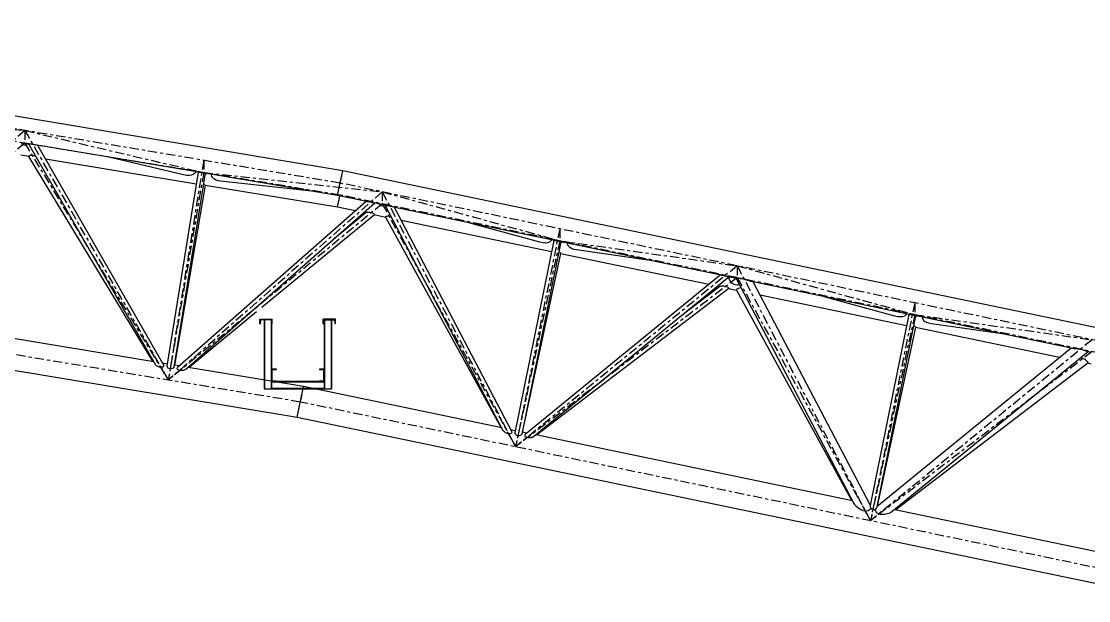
# Model space of a CAD drawing. Header units: millimetres. Extents: x 2368 to 8313, y 7493 to 11698.
# Drawn here: x 6838.8 to 7183.8, y 8944.1 to 9131.3 of the extents above; entities that cross this region are included whole.
import ezdxf

# ---------------------------------------------------------------- set-up
doc = ezdxf.new("R2010")
doc.units = ezdxf.units.MM
doc.linetypes.add('XKITLINE00', pattern=[0])
doc.linetypes.add('XKITLINE03', pattern=[6, 3, -1, 1, -1])

# ---------------------------------------------------------------- blocks, each defined once
blk = doc.blocks.new('KESIT2')
at = {"color": 7, "linetype": 'XKITLINE00'}
for p, q in [((-20.74, 20.07), (-16.72, 20.07)), ((-20.57, 18.57), (-20.46, 19.9)), ((-17, 19.9), (-20.46, 19.9)), ((-19.4, 19.9), (-19.4, -2.39)), ((-19.26, 19.9), (-19.26, -2.39)), ((-17.14, 19.9), (-17.14, -2.39)), ((-17, 19.9), (-17, 4.31)), ((-16.89, 18.57), (-17, 19.9)), ((-16.88, 18.57), (-16.89, 18.58)), ((-16.72, 18.57), (-16.72, 20.07)), ((-0.28, 18.57), (-0.28, 20.07)), ((3.74, 20.07), (-0.28, 20.07)), ((-0.12, 18.57), (-0.11, 18.58)), ((-0.11, 18.57), (0, 19.9)), ((0, 19.9), (0, -2.39)), ((0, 19.9), (3.46, 19.9)), ((0.14, 19.9), (0.14, -2.39)), ((2.26, 19.9), (2.26, -2.39)), ((2.4, 19.9), (2.4, -2.39)), ((3.57, 18.57), (3.46, 19.9)), ((-17, 4.31), (-17, 4.02)), ((-15.5, 4.02), (-17, 4.02)), ((-17, 4.02), (-17, -2.39)), ((-15.5, 3.85), (-16.83, 3.74)), ((-16.83, 3.74), (-16.83, 0.28)), ((-15.5, 3.86), (-15.51, 3.84)), ((0, 4.02), (-1.5, 4.02)), ((-1.5, 4.02), (-1.5, 3.85)), ((-0.17, 3.74), (-1.5, 3.85)), ((-0.17, 3.74), (-0.17, 0.28)), ((0, 4.13), (0, 4)), ((0, 4), (0, 3.88)), ((-15.5, 0.17), (-16.83, 0.28)), ((-0.17, 0.28), (-1.5, 0.17)), ((-1.5, 0), (-1.5, 0.17)), ((-19.4, -1.89), (-19.4, -2.06)), ((2.4, -2.39), (-19.4, -2.39)), ((0, -0.14), (-17, -0.14)), ((0, -2.25), (-17, -2.25)), ((-1.5, 0), (-15.5, 0)), ((0, 0), (-1.5, 0))]:
    blk.add_line(p, q, dxfattribs=at)
for p, q in [((-20.74, 18.57), (-20.74, 20.07)), ((-20.74, 18.57), (-20.57, 18.57)), ((-19.35, 19.9), (-19.4, 19.9)), ((-17.05, 19.9), (-17, 19.9)), ((-16.72, 18.57), (-16.88, 18.57)), ((-0.28, 18.57), (-0.12, 18.57)), ((0, 19.9), (0.05, 19.9)), ((0.05, 19.9), (0, 19.9)), ((2.4, 19.9), (2.35, 19.9)), ((2.35, 19.9), (2.4, 19.9)), ((3.74, 18.57), (3.57, 18.57)), ((3.74, 18.57), (3.74, 20.07)), ((-15.5, 4.02), (-15.5, 3.86)), ((0, 0), (0, 4.13)), ((-15.5, 0), (-15.5, 0.17)), ((-15.5, 0), (-17, 0))]:
    blk.add_line(p, q)
at = {"color": 1, "linetype": 'XKITLINE03'}
blk.add_line((0, 0), (0, 0.37), dxfattribs=at)
at = {"color": 1, "linetype": 'XKITLINE00'}
blk.add_circle((0, 0.18), 0.01, dxfattribs=at)

msp = doc.modelspace()

# ---------------------------------------------------------------- linework, layer by layer
at = {"color": 8, "linetype": 'XKITLINE00'}
for p, q in [((6942.688, 9083.0478), (6653.2346, 9131.3426)), ((6842.0001, 9091.6152), (6838.6005, 9092.1824)), ((6838.8521, 9092.1404), (6838.8629, 9092.0721)), ((6838.8629, 9092.0721), (6838.9676, 9091.8657)), ((6838.9676, 9091.8657), (6839.0248, 9091.7509)), ((6839.0248, 9091.7509), (6839.277, 9091.4934)), ((6839.5948, 9091.3285), (6839.277, 9091.4934)), ((6839.9471, 9091.2724), (6839.5948, 9091.3285)), ((6840.2994, 9091.3305), (6839.9471, 9091.2724)), ((6840.6172, 9091.4972), (6840.2994, 9091.3305)), ((6840.6989, 9091.5812), (6840.6172, 9091.4972)), ((6840.8694, 9091.7522), (6840.6989, 9091.5812)), ((6840.8936, 9091.7998), (6840.8694, 9091.7522)), ((6841.1131, 9091.7632), (6882.0517, 9020.5473)), ((6841.3256, 9091.7128), (6841.2535, 9091.7397)), ((6841.3422, 9091.7111), (6841.3256, 9091.7128)), ((6841.6362, 9091.6709), (6841.3422, 9091.7111)), ((6841.4249, 9091.6998), (6841.3703, 9091.7202)), ((6842.0237, 9091.6115), (6841.6362, 9091.6709)), ((6842.4667, 9091.5387), (6842.0237, 9091.6115)), ((6842.9219, 9091.4596), (6842.4667, 9091.5387)), ((6896.8309, 9082.4668), (6842.6734, 9091.5028)), ((6843.3447, 9091.382), (6842.9219, 9091.4596)), ((6843.5516, 9091.3414), (6843.3447, 9091.382)), ((6843.5453, 9091.3573), (6843.4463, 9091.3621)), ((6843.6768, 9091.3354), (6843.5516, 9091.3414)), ((6844.0155, 9091.2789), (6884.9012, 9020.155)), ((6841.2348, 9087.6361), (6838.6625, 9088.0588)), ((6841.2052, 9087.7372), (6841.1902, 9087.7098)), ((6841.1902, 9087.7098), (6881.3801, 9021.3592)), ((6841.327, 9087.8803), (6841.1989, 9087.7906)), ((6841.1989, 9087.7906), (6841.2052, 9087.7372)), ((6841.5092, 9087.9175), (6841.327, 9087.8803)), ((6841.5744, 9087.9497), (6841.5092, 9087.9175)), ((6841.9107, 9088.002), (6841.5744, 9087.9497)), ((6842.3277, 9087.9914), (6841.9107, 9088.002)), ((6842.7845, 9087.9191), (6842.3277, 9087.9914)), ((6843.2365, 9087.792), (6842.7845, 9087.9191)), ((6843.4467, 9087.7035), (6843.2365, 9087.792)), ((6895.3737, 9078.7394), (6846.6181, 9086.7514)), ((6891.2883, 9081.7364), (6867.1604, 9087.4172)), ((6895.9962, 9082.606), (6885.9047, 9019.9276)), ((6895.1171, 9082.5379), (6894.7968, 9082.1414)), ((6895.1409, 9082.6347), (6895.1171, 9082.5379)), ((6895.2007, 9082.7387), (6895.1409, 9082.6347)), ((6896.234, 9082.5519), (6896.1793, 9082.5755)), ((6896.4935, 9082.5173), (6896.234, 9082.5519)), ((6896.2971, 9082.5482), (6896.2681, 9082.5607)), ((6896.3248, 9082.5398), (6896.2971, 9082.5482)), ((6896.8138, 9082.4695), (6896.4935, 9082.5173)), ((6941.0307, 9075.0921), (6942.688, 9083.0478)), ((7229.484, 9023.3017), (6942.6873, 9083.0446)), ((6898.2435, 9082.2311), (6888.159, 9019.596)), ((6892.2341, 9081.5597), (6891.2883, 9081.7364)), ((6893.0602, 9081.5216), (6892.2341, 9081.5597)), ((6893.2458, 9081.5502), (6893.0602, 9081.5216)), ((6893.7776, 9081.6117), (6893.2458, 9081.5502)), ((6894.3563, 9081.8242), (6893.7776, 9081.6117)), ((6894.5817, 9082.0139), (6894.3563, 9081.8242)), ((6894.7968, 9082.1414), (6894.5817, 9082.0139)), ((6897.1634, 9082.4128), (6896.8138, 9082.4695)), ((6897.508, 9082.3526), (6897.1634, 9082.4128)), ((6941.0307, 9075.0921), (6897.3596, 9082.3785)), ((6897.8141, 9082.2949), (6897.508, 9082.3526)), ((6897.983, 9082.2596), (6897.8141, 9082.2949)), ((6897.9764, 9082.2756), (6897.9002, 9082.2769)), ((6898.0537, 9082.2584), (6897.983, 9082.2596)), ((6898.0684, 9082.2603), (6898.0537, 9082.2584)), ((6898.4353, 9081.9799), (6898.1816, 9081.8469)), ((6898.517, 9082.0636), (6898.4353, 9081.9799)), ((6898.6211, 9082.1681), (6898.517, 9082.0636)), ((6900.1776, 9081.9084), (6900.1861, 9081.7638)), ((6900.1861, 9081.7638), (6900.2139, 9081.7053)), ((6900.2139, 9081.7053), (6900.3068, 9081.2812)), ((6900.3068, 9081.2812), (6900.5401, 9080.9417)), ((6900.5401, 9080.9417), (6900.5894, 9080.8266)), ((6900.9971, 9080.4251), (6900.5894, 9080.8266)), ((6901.6037, 9080.0868), (6900.9971, 9080.4251)), ((6902.326, 9079.8342), (6901.6037, 9080.0868)), ((6903.2196, 9079.6702), (6902.326, 9079.8342)), ((6932.5855, 9076.5012), (6903.2196, 9079.6702)), ((6941.4451, 9077.081), (6942.0031, 9079.7602)), ((6942.1426, 9080.4294), (6942.0033, 9079.7607)), ((6942.2734, 9081.0573), (6942.1428, 9080.4305)), ((6898.2251, 9078.3807), (6888.3059, 9020.2122)), ((6897.7827, 9078.7896), (6897.6952, 9078.8255)), ((6898.0208, 9078.6297), (6897.7827, 9078.7896)), ((6898.1756, 9078.5026), (6898.0208, 9078.6297)), ((6898.1756, 9078.5026), (6898.2251, 9078.3807)), ((6941.031, 9071.2365), (6898.2069, 9078.2738)), ((6950.2752, 9073.1697), (6889.2516, 9019.4805)), ((6953.0649, 9072.5886), (6891.9681, 9018.8349)), ((6941.031, 9071.2365), (6941.8008, 9074.935)), ((6951.4352, 9072.9281), (6941.0314, 9075.0953)), ((6941.4454, 9073.2274), (6941.8008, 9074.935)), ((6950.7045, 9073.0642), (6950.597, 9073.1027)), ((6950.8065, 9073.0471), (6950.7045, 9073.0642)), ((6950.7974, 9073.0487), (6950.7152, 9073.078)), ((6951.198, 9072.9748), (6950.8065, 9073.0471)), ((6951.6316, 9072.8894), (6951.198, 9072.9748)), ((6952.0646, 9072.7992), (6951.6316, 9072.8894)), ((6952.4548, 9072.7131), (6952.0646, 9072.7992)), ((6957.3572, 9071.6944), (6952.2497, 9072.7584)), ((6952.764, 9072.6396), (6952.4548, 9072.7131)), ((6952.8148, 9072.6407), (6952.7452, 9072.6441)), ((6952.833, 9072.6208), (6952.764, 9072.6396)), ((6952.9336, 9072.6159), (6952.833, 9072.6208)), ((6954.482, 9072.2934), (6954.5591, 9072.139)), ((6954.5591, 9072.139), (6954.8113, 9071.8819)), ((6952.9664, 9068.8321), (6916.5588, 9038.8287)), ((6950.1548, 9069.465), (6940.0457, 9061.1341)), ((6946.7331, 9070.0534), (6941.0318, 9071.24)), ((6950.0348, 9069.3662), (6949.5233, 9069.4727)), ((6950.3082, 9069.5444), (6950.1548, 9069.465)), ((6950.5458, 9069.5788), (6950.3082, 9069.5444)), ((6950.5905, 9069.5902), (6950.5458, 9069.5788)), ((6951.0003, 9069.6195), (6950.5905, 9069.5902)), ((6951.452, 9069.5921), (6951.0003, 9069.6195)), ((6951.9014, 9069.5107), (6951.452, 9069.5921)), ((6952.3046, 9069.3831), (6951.9014, 9069.5107)), ((6952.6221, 9069.2221), (6952.3046, 9069.3831)), ((6952.7323, 9069.1238), (6952.6221, 9069.2221)), ((6952.8442, 9069.0608), (6952.7323, 9069.1238)), ((6952.8442, 9069.0608), (6952.9659, 9068.929)), ((6956.5818, 9068.0036), (6952.8927, 9068.7714)), ((6952.9659, 9068.929), (6952.954, 9068.8497)), ((6952.954, 9068.8497), (6952.9664, 9068.8321)), ((6955.1291, 9071.7175), (6954.8113, 9071.8819)), ((6955.4813, 9071.6616), (6955.1291, 9071.7175)), ((6955.8336, 9071.7199), (6955.4813, 9071.6616)), ((6956.1514, 9071.8867), (6955.8336, 9071.7199)), ((6956.1992, 9071.9357), (6956.1514, 9071.8867)), ((6956.4747, 9071.8783), (6994.4977, 8999.1653)), ((6956.6843, 9071.8196), (6956.614, 9071.8493)), ((6956.6999, 9071.8174), (6956.6843, 9071.8196)), ((6956.9915, 9071.7656), (6956.6999, 9071.8174)), ((6956.7833, 9071.8026), (6956.7299, 9071.8251)), ((6957.376, 9071.6908), (6956.9915, 9071.7656)), ((6957.8156, 9071.6004), (6957.376, 9071.6908)), ((6958.2673, 9071.5031), (6957.8156, 9071.6004)), ((7011.7331, 9060.3673), (6958.0165, 9071.5571)), ((6958.687, 9071.4086), (6958.2673, 9071.5031)), ((6958.8944, 9071.3592), (6958.687, 9071.4086)), ((6958.8884, 9071.3755), (6958.7897, 9071.3842)), ((6959.0192, 9071.3482), (6958.8944, 9071.3592)), ((6959.3554, 9071.2782), (6997.3321, 8998.6539)), ((6956.5568, 9068.1055), (6956.5403, 9068.0793)), ((6956.5403, 9068.0793), (6993.8871, 8999.9989)), ((6956.6858, 9068.2437), (6956.5531, 9068.1599)), ((6956.5531, 9068.1599), (6956.5568, 9068.1055)), ((6956.8682, 9068.2726), (6956.6858, 9068.2437)), ((6956.9365, 9068.3025), (6956.8682, 9068.2726)), ((6957.2753, 9068.3401), (6956.9365, 9068.3025)), ((6957.6917, 9068.3114), (6957.2753, 9068.3401)), ((6958.145, 9068.2194), (6957.6917, 9068.3114)), ((6958.4384, 9068.123), (6958.145, 9068.2194)), ((7010.1724, 9056.8498), (6961.6156, 9066.9559)), ((7006.4443, 9059.9309), (6983.4819, 9066.2524)), ((7010.9193, 9060.5369), (6998.328, 8998.3847)), ((7013.1496, 9060.0723), (7000.567, 8997.9631)), ((7007.3713, 9059.7322), (7006.4443, 9059.9309)), ((7008.1784, 9059.6777), (7007.3713, 9059.7322)), ((7008.2861, 9059.6931), (7008.1784, 9059.6777)), ((7008.8892, 9059.7523), (7008.2861, 9059.6931)), ((7009.4546, 9059.956), (7008.8892, 9059.7523)), ((7009.6236, 9060.1015), (7009.4546, 9059.956)), ((7009.8997, 9060.2639), (7009.6236, 9060.1015)), ((7010.2111, 9060.6582), (7009.8997, 9060.2639)), ((7010.2169, 9060.6832), (7010.2111, 9060.6582)), ((7011.1561, 9060.4726), (7011.1009, 9060.499)), ((7011.4147, 9060.4279), (7011.1561, 9060.4726)), ((7011.2189, 9060.4665), (7011.1897, 9060.4805)), ((7011.2467, 9060.4569), (7011.2189, 9060.4665)), ((7011.7331, 9060.3672), (7011.4147, 9060.4279)), ((7012.0802, 9060.2965), (7011.7331, 9060.3672)), ((7012.4221, 9060.2226), (7012.0802, 9060.2965)), ((7066.0235, 9049.0581), (7012.2666, 9060.2562)), ((7012.7252, 9060.1528), (7012.4221, 9060.2226)), ((7012.8904, 9060.1113), (7012.7252, 9060.1528)), ((7012.8838, 9060.1276), (7012.8084, 9060.1319)), ((7012.9626, 9060.1072), (7012.8904, 9060.1113)), ((7012.9761, 9060.1084), (7012.9626, 9060.1072)), ((7013.1929, 9059.7806), (7013.087, 9059.763)), ((7013.5107, 9059.9473), (7013.1929, 9059.7806)), ((7013.551, 9059.9886), (7013.5107, 9059.9473)), ((7015.2439, 9059.636), (7015.2419, 9059.6263)), ((7015.2419, 9059.6263), (7015.3597, 9059.141)), ((7015.3597, 9059.141), (7015.5518, 9058.8654)), ((7015.5518, 9058.8654), (7015.6362, 9058.6805)), ((7016.0579, 9058.2681), (7015.6362, 9058.6805)), ((7013.128, 9056.3459), (7000.7481, 8998.57)), ((7012.7012, 9056.7732), (7012.5, 9056.8655)), ((7012.9329, 9056.6031), (7012.7012, 9056.7732)), ((7013.0829, 9056.4698), (7012.9329, 9056.6031)), ((7013.0829, 9056.4698), (7013.128, 9056.3459)), ((7060.9785, 9046.2754), (7013.1052, 9056.2394)), ((7016.5905, 9057.9625), (7016.0579, 9058.2681)), ((7016.664, 9057.9157), (7016.5905, 9057.9625)), ((7017.405, 9057.6439), (7016.664, 9057.9157)), ((7018.3113, 9057.4566), (7017.405, 9057.6439)), ((7041.307, 9054.2068), (7018.3113, 9057.4566)), ((6927.9623, 9003.3461), (6642.4311, 9050.6341)), ((7064.7186, 9049.3299), (7001.6336, 8997.8094)), ((7067.5892, 9048.7319), (7004.3136, 8997.0557)), ((7065.1698, 9049.2209), (7065.0725, 9049.2562)), ((7065.264, 9049.2046), (7065.1698, 9049.2209)), ((7065.2684, 9049.2037), (7065.193, 9049.231)), ((7065.666, 9049.129), (7065.264, 9049.2046)), ((7066.1118, 9049.0405), (7065.666, 9049.129)), ((7066.5576, 9048.9479), (7066.1118, 9049.0405)), ((7066.9599, 9048.86), (7066.5576, 9048.9479)), ((7070.0685, 9048.2154), (7066.6638, 9048.9247)), ((7067.2793, 9048.7856), (7066.9599, 9048.86)), ((7067.3292, 9048.7861), (7067.2633, 9048.7894)), ((7067.3576, 9048.7652), (7067.2793, 9048.7856)), ((7067.4523, 9048.7604), (7067.3576, 9048.7652)), ((7067.5008, 9048.6596), (7067.5384, 9048.3181)), ((7067.5384, 9048.3181), (7067.639, 9048.0244)), ((7067.639, 9048.0244), (7067.7403, 9047.7232)), ((7069.8696, 9048.2569), (7107.9074, 8975.5207)), ((7069.8879, 9048.253), (7069.8895, 9048.2509)), ((7069.9294, 9048.2294), (7069.8895, 9048.2509)), ((7070.0456, 9048.2189), (7069.9294, 9048.2294)), ((7070.0289, 9048.2204), (7070.019, 9048.2257)), ((7070.2736, 9048.184), (7070.0456, 9048.2189)), ((7070.3148, 9048.1921), (7070.2736, 9048.184)), ((7070.6715, 9048.1944), (7070.3148, 9048.1921)), ((7071.1361, 9048.1531), (7070.6715, 9048.1944)), ((7071.1896, 9048.1451), (7071.1361, 9048.1531)), ((7071.6686, 9048.1018), (7071.1896, 9048.1451)), ((7072.271, 9047.9882), (7071.6686, 9048.1018)), ((7072.915, 9047.8146), (7072.271, 9047.9882)), ((7067.4862, 9045.0001), (7005.3841, 8997.6045)), ((7064.5944, 9045.6571), (7052.8374, 9036.6843)), ((7064.4562, 9045.5516), (7063.8497, 9045.6779)), ((7064.7581, 9045.7359), (7064.5944, 9045.6571)), ((7064.9975, 9045.7676), (7064.7581, 9045.7359)), ((7065.0558, 9045.7812), (7064.9975, 9045.7676)), ((7065.4819, 9045.8068), (7065.0558, 9045.7812)), ((7065.9489, 9045.775), (7065.4819, 9045.8068)), ((7066.411, 9045.689), (7065.9489, 9045.775)), ((7066.8231, 9045.5572), (7066.411, 9045.689)), ((7067.1447, 9045.3925), (7066.8231, 9045.5572)), ((7067.2472, 9045.2993), (7067.1447, 9045.3925)), ((7067.3693, 9045.2299), (7067.2472, 9045.2993)), ((7067.3693, 9045.2299), (7067.4889, 9045.0962)), ((7069.9492, 9044.4084), (7067.4048, 9044.938)), ((7067.4889, 9045.0962), (7067.4732, 9045.0204)), ((7067.4732, 9045.0204), (7067.4862, 9045.0001)), ((7067.7403, 9047.7232), (7068.0218, 9047.2581)), ((7068.0218, 9047.2581), (7068.0656, 9047.1843)), ((7068.0656, 9047.1843), (7068.4978, 9046.7284)), ((7068.9523, 9046.4294), (7068.4978, 9046.7284)), ((7069.0155, 9046.387), (7068.9523, 9046.4294)), ((7069.5925, 9046.1763), (7069.0155, 9046.387)), ((7070.2, 9046.1128), (7069.5925, 9046.1763)), ((7070.0154, 9044.6792), (7069.923, 9044.5398)), ((7069.923, 9044.5398), (7069.9317, 9044.5087)), ((7070.0823, 9044.7092), (7070.0154, 9044.6792)), ((7070.2071, 9044.8462), (7070.0823, 9044.7092)), ((7070.3621, 9046.136), (7070.2, 9046.1128)), ((7070.4838, 9044.9735), (7070.2071, 9044.8462)), ((7070.8075, 9046.1952), (7070.3621, 9046.136)), ((7070.5085, 9044.9958), (7070.4838, 9044.9735)), ((7070.8882, 9045.1505), (7070.5085, 9044.9958)), ((7070.9242, 9046.2403), (7070.8075, 9046.1952)), ((7071.3715, 9045.2213), (7070.8882, 9045.1505)), ((7071.4584, 9045.2187), (7071.3715, 9045.2213)), ((7073.1275, 9047.7414), (7072.915, 9047.8146)), ((7073.5507, 9047.6231), (7073.1275, 9047.7414)), ((7074.1413, 9047.4327), (7073.5507, 9047.6231)), ((7074.4714, 9047.3095), (7074.1413, 9047.4327)), ((7074.65, 9047.2671), (7074.4714, 9047.3095)), ((7075.032, 9047.1711), (7074.65, 9047.2671)), ((7126.4517, 9036.4702), (7074.7909, 9047.2317)), ((7075.0176, 9047.1845), (7074.9902, 9047.1816)), ((7075.0992, 9047.1525), (7075.032, 9047.1711)), ((7075.1471, 9047.1575), (7075.0992, 9047.1525)), ((7075.3981, 9047.1052), (7113.1373, 8974.9399)), ((7069.9317, 9044.5087), (7069.9273, 9044.4483)), ((7069.9273, 9044.4483), (7107.2556, 8976.3885)), ((7124.8949, 9032.9725), (7077.6462, 9042.8064)), ((7121.1647, 9036.0518), (7098.3555, 9042.3229)), ((6881.6065, 9021.3217), (6778.3533, 9038.4219)), ((6914.8659, 9037.4335), (6893.0211, 9019.4313)), ((7125.6379, 9036.6397), (7113.135, 8974.9288)), ((7127.8682, 9036.1751), (7115.366, 8974.4676)), ((7122.0915, 9035.8535), (7121.1647, 9036.0518)), ((7122.8982, 9035.7992), (7122.0915, 9035.8535)), ((7123.0048, 9035.8145), (7122.8982, 9035.7992)), ((7123.6088, 9035.874), (7123.0048, 9035.8145)), ((7124.1739, 9036.078), (7123.6088, 9035.874)), ((7124.3419, 9036.2229), (7124.1739, 9036.078)), ((7124.6188, 9036.386), (7124.3419, 9036.2229)), ((7124.9298, 9036.7804), (7124.6188, 9036.386)), ((7124.9313, 9036.7869), (7124.9298, 9036.7804)), ((7125.8747, 9036.5755), (7125.8195, 9036.6019)), ((7126.1332, 9036.5307), (7125.8747, 9036.5755)), ((7125.9375, 9036.5694), (7125.9083, 9036.5834)), ((7125.9653, 9036.5598), (7125.9375, 9036.5694)), ((7126.4517, 9036.4701), (7126.1332, 9036.5307)), ((7126.7988, 9036.3993), (7126.4517, 9036.4701)), ((7127.1406, 9036.3254), (7126.7988, 9036.3993)), ((7178.718, 9025.5825), (7126.9847, 9036.3591)), ((7127.4437, 9036.2556), (7127.1406, 9036.3254)), ((7127.609, 9036.2141), (7127.4437, 9036.2556)), ((7127.6023, 9036.2305), (7127.5269, 9036.2347)), ((7127.6811, 9036.2101), (7127.609, 9036.2141)), ((7127.6946, 9036.2113), (7127.6811, 9036.2101)), ((7127.9116, 9035.9018), (7127.8094, 9035.8849)), ((7128.2294, 9036.0685), (7127.9116, 9035.9018)), ((7128.2547, 9036.0946), (7128.2294, 9036.0685)), ((7129.9629, 9035.7388), (7130.0779, 9035.2632)), ((7130.0779, 9035.2632), (7130.2704, 9034.9867)), ((7130.2704, 9034.9867), (7130.3542, 9034.8028)), ((7130.7756, 9034.3902), (7130.3542, 9034.8028)), ((7131.3089, 9034.084), (7130.7756, 9034.3902)), ((7127.8468, 9032.4694), (7115.4665, 8974.6785)), ((7127.42, 9032.8967), (7127.2223, 9032.9873)), ((7127.6517, 9032.7266), (7127.42, 9032.8967)), ((7127.8017, 9032.5932), (7127.6517, 9032.7266)), ((7127.8017, 9032.5932), (7127.8468, 9032.4694)), ((7174.3958, 9022.6699), (7127.824, 9032.3629)), ((7131.3815, 9034.0378), (7131.3089, 9034.084)), ((7132.1221, 9033.7658), (7131.3815, 9034.0378)), ((7133.0282, 9033.5783), (7132.1221, 9033.7658)), ((7155.8707, 9030.3419), (7133.0282, 9033.5783)), ((7178.1161, 9025.7079), (7115.3655, 8974.4654)), ((7183.6283, 9024.5597), (7120.2233, 8972.7827)), ((7178.4142, 9025.6308), (7178.3578, 9025.6576)), ((7178.64, 9025.596), (7178.4142, 9025.6308)), ((7178.5249, 9025.6137), (7178.4911, 9025.6298)), ((7179.0331, 9025.5281), (7178.64, 9025.596)), ((7179.0796, 9025.5271), (7179.0331, 9025.5281)), ((7179.6644, 9025.4837), (7179.0796, 9025.5271)), ((7180.2942, 9025.4101), (7179.6644, 9025.4837)), ((7180.4321, 9025.3886), (7180.2942, 9025.4101)), ((7180.9631, 9025.3308), (7180.4321, 9025.3886)), ((7181.5956, 9025.2157), (7180.9631, 9025.3308)), ((7182.1531, 9025.0648), (7181.5956, 9025.2157)), ((7182.34, 9024.9912), (7182.1531, 9025.0648)), ((7182.6317, 9024.9054), (7182.34, 9024.9912)), ((7183.0234, 9024.7585), (7182.6317, 9024.9054)), ((7183.2179, 9024.6564), (7183.0234, 9024.7585)), ((7183.3107, 9024.6333), (7183.2179, 9024.6564)), ((7183.524, 9024.5726), (7183.3107, 9024.6333)), ((7184.7085, 9024.3346), (7183.4089, 9024.6054)), ((7183.4578, 9024.5952), (7183.4502, 9024.5936)), ((7183.5512, 9024.5607), (7183.524, 9024.5726)), ((7183.5874, 9024.5682), (7183.5512, 9024.5607)), ((6882.0517, 9020.5473), (6882.0632, 9020.5324)), ((6882.0632, 9020.5324), (6882.2299, 9020.302)), ((6886.0117, 9020.5921), (6884.5067, 9020.8414)), ((7183.5488, 9020.8323), (7121.4566, 8973.431)), ((7181.7578, 9022.3999), (7181.1297, 9022.5193)), ((7182.2987, 9022.1965), (7181.7578, 9022.3999)), ((7182.3913, 9022.1355), (7182.2987, 9022.1965)), ((7182.7543, 9021.9495), (7182.3913, 9022.1355)), ((7183.0993, 9021.6695), (7182.7543, 9021.9495)), ((7183.0993, 9021.6695), (7183.2045, 9021.5129)), ((7183.343, 9021.3909), (7183.2045, 9021.5129)), ((7183.343, 9021.3909), (7183.489, 9021.1395)), ((7184.5845, 9020.5493), (7183.4794, 9020.7793)), ((7183.489, 9021.1395), (7183.4892, 9021.1058)), ((7183.4892, 9021.1058), (7183.5664, 9020.956)), ((7183.5664, 9020.956), (7183.5348, 9020.8644)), ((7183.5348, 9020.8644), (7183.5488, 9020.8323)), ((6882.532, 9020.0583), (6882.2299, 9020.302)), ((6882.7275, 9019.9524), (6882.532, 9020.0583)), ((6882.9399, 9019.82), (6882.7275, 9019.9524)), ((6883.4031, 9019.6289), (6882.9399, 9019.82)), ((6883.8619, 9019.5287), (6883.4031, 9019.6289)), ((6884.2713, 9019.5293), (6883.8619, 9019.5287)), ((6884.5912, 9019.6305), (6884.2713, 9019.5293)), ((6884.603, 9019.6418), (6884.5912, 9019.6305)), ((6884.8222, 9019.7673), (6884.603, 9019.6418)), ((6884.9222, 9019.96), (6884.8222, 9019.7673)), ((6884.9012, 9020.155), (6884.9034, 9020.062)), ((6884.9034, 9020.062), (6884.9222, 9019.96)), ((6885.9047, 9019.9276), (6885.9132, 9019.8942)), ((6885.9132, 9019.8942), (6885.9401, 9019.7112)), ((6885.9401, 9019.7112), (6886.0808, 9019.4901)), ((6886.2232, 9019.3728), (6886.0808, 9019.4901)), ((6886.2232, 9019.3728), (6886.3119, 9019.2793)), ((6886.6119, 9019.1055), (6886.3119, 9019.2793)), ((6886.9558, 9019.0137), (6886.6119, 9019.1055)), ((6887.3101, 9019.013), (6886.9558, 9019.0137)), ((6887.64, 9019.1034), (6887.3101, 9019.013)), ((6887.6836, 9019.1309), (6887.64, 9019.1034)), ((6887.9065, 9019.234), (6887.6836, 9019.1309)), ((6888.0863, 9019.4102), (6887.9065, 9019.234)), ((6888.1287, 9019.5273), (6888.0863, 9019.4102)), ((6888.159, 9019.596), (6888.1287, 9019.5273)), ((6889.8017, 9019.9644), (6888.2594, 9020.2199)), ((6889.1431, 9019.3244), (6889.1298, 9019.1093)), ((6889.1298, 9019.1093), (6889.2638, 9018.9012)), ((6889.164, 9019.3507), (6889.1431, 9019.3244)), ((6889.2516, 9019.4805), (6889.164, 9019.3507)), ((6889.3391, 9018.8504), (6889.2638, 9018.9012)), ((6889.5032, 9018.6949), (6889.3391, 9018.8504)), ((6889.8578, 9018.5401), (6889.5032, 9018.6949)), ((6890.3042, 9018.4617), (6889.8578, 9018.5401)), ((6890.7987, 9018.4674), (6890.3042, 9018.4617)), ((6891.2067, 9018.5411), (6890.7987, 9018.4674)), ((6891.2862, 9018.5508), (6891.2067, 9018.5411)), ((6891.6782, 9018.6678), (6891.2862, 9018.5508)), ((6891.9681, 9018.8349), (6891.6782, 9018.6678)), ((6930.0355, 9013.3011), (6892.7053, 9019.4836)), ((6927.9623, 9003.3461), (6930.0355, 9013.3011)), ((6929.4691, 9010.5815), (6929.3193, 9009.8618)), ((6994.0832, 8999.958), (6930.0347, 9013.2969)), ((6928.5287, 9006.0658), (6929.1609, 9009.1016)), ((6929.319, 9009.8605), (6929.1611, 9009.1023)), ((7212.344, 8944.1246), (6927.9632, 9003.3503)), ((6994.4977, 8999.1653), (6994.5093, 8999.149)), ((6994.5093, 8999.149), (6994.6652, 8998.9131)), ((6994.957, 8998.6569), (6994.6652, 8998.9131)), ((6995.1501, 8998.5417), (6994.957, 8998.6569)), ((6995.3549, 8998.4019), (6995.1501, 8998.5417)), ((6995.8103, 8998.1913), (6995.3549, 8998.4019)), ((6996.2651, 8998.0718), (6995.8103, 8998.1913)), ((6996.6748, 8998.0549), (6996.2651, 8998.0718)), ((6996.9993, 8998.1425), (6996.6748, 8998.0549)), ((6998.462, 8999.0461), (6996.9638, 8999.3581)), ((6997.0122, 8998.1539), (6996.9993, 8998.1425)), ((6997.2362, 8998.2696), (6997.0122, 8998.1539)), ((6997.3446, 8998.4578), (6997.2362, 8998.2696)), ((6997.3321, 8998.6539), (6997.3301, 8998.5616)), ((6997.3301, 8998.5616), (6997.3446, 8998.4578)), ((6998.328, 8998.3847), (6998.335, 8998.3522)), ((6998.335, 8998.3522), (6998.3553, 8998.1664)), ((6998.3553, 8998.1664), (6998.4877, 8997.9397)), ((6998.6241, 8997.8182), (6998.4877, 8997.9397)), ((6998.6241, 8997.8182), (6998.7107, 8997.7195)), ((6999.0038, 8997.5339), (6998.7107, 8997.7195)), ((6999.3439, 8997.4287), (6999.0038, 8997.5339)), ((6999.6978, 8997.4142), (6999.3439, 8997.4287)), ((7000.0308, 8997.4917), (6999.6978, 8997.4142)), ((7000.0733, 8997.5164), (7000.0308, 8997.4917)), ((7000.3017, 8997.6114), (7000.0733, 8997.5164)), ((7000.4878, 8997.7805), (7000.3017, 8997.6114)), ((7000.5338, 8997.8943), (7000.4878, 8997.7805)), ((7000.567, 8997.9631), (7000.5338, 8997.8943)), ((7002.1958, 8998.2685), (7000.6923, 8998.5816)), ((7001.5197, 8997.658), (7001.4985, 8997.444)), ((7001.4985, 8997.444), (7001.6243, 8997.231)), ((7001.5422, 8997.6843), (7001.5197, 8997.658)), ((7001.6336, 8997.8094), (7001.5422, 8997.6843)), ((7001.6959, 8997.1784), (7001.6243, 8997.231)), ((7001.6959, 8997.1784), (7001.8548, 8997.0154)), ((7002.2022, 8996.8466), (7001.8548, 8997.0154)), ((7002.6437, 8996.7504), (7002.2022, 8996.8466)), ((7003.1362, 8996.7362), (7002.6437, 8996.7504)), ((7003.5448, 8996.7933), (7003.1362, 8996.7362)), ((7003.6245, 8996.7998), (7003.5448, 8996.7933)), ((7004.019, 8996.9007), (7003.6245, 8996.7998)), ((7004.3136, 8997.0557), (7004.019, 8996.9007)), ((7107.4777, 8976.3423), (7005.0666, 8997.6706)), ((7107.9074, 8975.5207), (7108.1079, 8975.1693)), ((7108.1079, 8975.1693), (7108.2797, 8974.9811)), ((7108.2797, 8974.9811), (7108.4593, 8974.7639)), ((7108.9419, 8974.329), (7108.4593, 8974.7639)), ((7109.0615, 8974.246), (7108.9419, 8974.329)), ((7109.5397, 8973.8703), (7109.0615, 8974.246)), ((7110.1858, 8973.4819), (7109.5397, 8973.8703)), ((7110.758, 8973.2362), (7110.1858, 8973.4819)), ((7110.8409, 8973.1961), (7110.758, 8973.2362)), ((7111.471, 8973.0295), (7110.8409, 8973.1961)), ((7111.7442, 8973.0308), (7111.471, 8973.0295)), ((7112.0307, 8973.017), (7111.7442, 8973.0308)), ((7112.5117, 8973.1214), (7112.0307, 8973.017)), ((7112.882, 8973.3524), (7112.5117, 8973.1214)), ((7112.9417, 8973.4379), (7112.882, 8973.3524)), ((7113.1622, 8973.6237), (7112.9417, 8973.4379)), ((7113.1808, 8975.1545), (7113.006, 8975.1909)), ((7113.135, 8974.9288), (7113.1586, 8974.6924)), ((7113.1586, 8974.6924), (7113.1901, 8974.5806)), ((7113.3137, 8973.9327), (7113.1622, 8973.6237)), ((7113.1901, 8974.5806), (7113.2463, 8974.2452)), ((7113.2463, 8974.2452), (7113.3339, 8973.9344)), ((7113.3255, 8973.9457), (7113.3137, 8973.9327)), ((7113.3281, 8973.9553), (7113.3255, 8973.9457)), ((7113.3427, 8973.9266), (7113.3339, 8973.9344)), ((7113.3427, 8973.9266), (7113.4294, 8973.8279)), ((7113.7225, 8973.6423), (7113.4294, 8973.8279)), ((7114.0626, 8973.5371), (7113.7225, 8973.6423)), ((7114.4165, 8973.5226), (7114.0626, 8973.5371)), ((7114.7494, 8973.6001), (7114.4165, 8973.5226)), ((7114.792, 8973.6247), (7114.7494, 8973.6001)), ((7114.8072, 8973.6311), (7114.792, 8973.6247)), ((7115.0728, 8973.9787), (7114.8072, 8973.6311)), ((7114.8385, 8973.615), (7114.8127, 8973.4743)), ((7114.8127, 8973.4743), (7114.8991, 8973.117)), ((7114.8349, 8973.6674), (7114.8385, 8973.615)), ((7114.8991, 8973.117), (7114.9725, 8973.0149)), ((7114.9725, 8973.0149), (7115.0814, 8972.7449)), ((7115.1721, 8974.1472), (7115.0728, 8973.9787)), ((7115.0814, 8972.7449), (7115.398, 8972.4155)), ((7115.2907, 8974.3044), (7115.1721, 8974.1472)), ((7115.3587, 8974.4599), (7115.2907, 8974.3044)), ((7115.366, 8974.4676), (7115.3587, 8974.4599)), ((7115.8302, 8972.1797), (7115.398, 8972.4155)), ((7115.594, 8974.6519), (7115.411, 8974.69)), ((7115.8546, 8972.1629), (7115.8302, 8972.1797)), ((7116.4226, 8971.995), (7115.8546, 8972.1629)), ((7118.5794, 8972.1332), (7117.8322, 8971.9898)), ((7118.8247, 8972.2126), (7118.5794, 8972.1332)), ((7119.2536, 8972.3239), (7118.8247, 8972.2126)), ((7119.8308, 8972.5604), (7119.2536, 8972.3239)), ((7119.849, 8972.5715), (7119.8308, 8972.5604)), ((7120.2233, 8972.7827), (7119.849, 8972.5715)), ((7214.4155, 8954.0712), (7121.1064, 8973.5039)), ((7116.8332, 8971.9709), (7116.4226, 8971.995)), ((7117.1056, 8971.9467), (7116.8332, 8971.9709)), ((7117.8322, 8971.9898), (7117.1056, 8971.9467))]:
    msp.add_line(p, q, dxfattribs=at)
at = {"color": 8, "linetype": 'XKITLINE03'}
for p, q in [((6941.8594, 9079.07), (6652.767, 9127.3044)), ((6941.8584, 9075.215), (6652.7669, 9122.7217)), ((6782.129, 9101.4635), (6839.9471, 9096.0738)), ((6839.9471, 9096.0738), (6770.6918, 9034.5416)), ((6839.9471, 9096.0738), (6886.3281, 9015.3906)), ((6839.9471, 9096.0738), (6839.9471, 9091.9621)), ((6839.9471, 9096.0738), (6897.7653, 9082.4608)), ((6839.9471, 9091.9621), (6770.6917, 9034.5416)), ((6839.9471, 9091.9621), (6886.3281, 9015.3906)), ((6897.7652, 9086.427), (6886.3281, 9015.3906)), ((6897.7652, 9086.427), (6897.7653, 9082.4608)), ((6897.7653, 9082.4608), (6886.3281, 9015.3906)), ((6897.7653, 9082.4608), (6955.4813, 9076.2324)), ((7228.656, 9019.327), (6941.8594, 9079.07)), ((6955.4813, 9076.2324), (6886.3281, 9015.3906)), ((6955.4813, 9076.2324), (6998.5685, 8993.8349)), ((6955.4813, 9076.2324), (7012.8406, 9060.4414)), ((6955.4813, 9076.2324), (6955.4813, 9072.3797)), ((6955.4813, 9072.3797), (6886.3281, 9015.3906)), ((7228.6557, 9015.5237), (6941.859, 9075.2148)), ((6955.4813, 9072.3797), (6998.5685, 8993.8349)), ((7012.8406, 9064.2838), (6998.5685, 8993.8349)), ((7012.8406, 9064.2838), (7012.8407, 9060.4414)), ((7012.8407, 9060.4414), (6998.5685, 8993.8349)), ((7012.8407, 9060.4414), (7070.1999, 9052.3352)), ((6928.9985, 9008.3237), (6643.0169, 9055.6863)), ((7070.1999, 9052.3352), (6998.5685, 8993.8349)), ((7070.1999, 9052.3352), (7070.2, 9048.5032)), ((7070.1999, 9052.3352), (7113.2871, 8969.9434)), ((7070.1999, 9052.3352), (7127.5593, 9036.565)), ((7070.2, 9048.5032), (6998.5685, 8993.8349)), ((7070.2, 9048.5032), (7069.2037, 9048.5604)), ((7070.2, 9048.5032), (7070.2, 9048.3919)), ((7070.6738, 9048.2978), (7070.2, 9048.5032)), ((7070.2, 9048.5032), (7113.2871, 8969.9434)), ((7127.5593, 9040.3866), (7113.2872, 8969.9434)), ((7127.5593, 9040.3866), (7127.5593, 9036.565)), ((7127.5593, 9036.565), (7113.2872, 8969.9434)), ((7127.5593, 9036.565), (7184.9186, 9028.438)), ((7184.9186, 9028.438), (7113.2872, 8969.9434)), ((7184.9186, 9024.6269), (7113.2872, 8969.9434)), ((7213.3797, 8949.0979), (6928.9989, 9008.3236))]:
    msp.add_line(p, q, dxfattribs=at)
at = {"color": 8, "linetype": 'XKITLINE00'}
for centre in [(6839.9471, 9096.0738), (6839.9471, 9096.0738), (6839.9471, 9096.0738), (6839.9471, 9096.0738), (6839.9471, 9096.0738), (6839.9471, 9091.9621), (6839.9471, 9091.9621), (6839.9471, 9091.9621), (6897.7652, 9086.427), (6897.7652, 9086.427), (6897.7653, 9082.4608), (6897.7653, 9082.4608), (6897.7653, 9082.4608), (6897.7653, 9082.4608), (6941.8594, 9079.07), (6941.8594, 9079.07), (6955.4813, 9076.2324), (6955.4813, 9076.2324), (6955.4813, 9076.2324), (6955.4813, 9076.2324), (6955.4813, 9076.2324), (6941.8584, 9075.215), (6941.859, 9075.2148), (6955.4813, 9072.3797), (6955.4813, 9072.3797), (6955.4813, 9072.3797), (7012.8406, 9064.2838), (7012.8406, 9064.2838), (7012.8406, 9060.4414), (7012.8407, 9060.4414), (7012.8407, 9060.4414), (7012.8407, 9060.4414), (7070.1999, 9052.3352), (7070.1999, 9052.3352), (7070.1999, 9052.3352), (7070.1999, 9052.3352), (7070.1999, 9052.3352), (7070.2, 9048.5032), (7070.2, 9048.5032), (7070.2, 9048.5032), (7070.2, 9048.5032), (7070.2, 9048.5032), (7070.2, 9048.5032), (7127.5593, 9040.3866), (7127.5593, 9040.3866), (7127.5593, 9036.565), (7127.5593, 9036.565), (7127.5593, 9036.565), (7127.5593, 9036.565), (6886.3281, 9015.3906), (6886.3281, 9015.3906), (6886.3281, 9015.3906), (6886.3281, 9015.3906), (6886.3281, 9015.3906), (6886.3281, 9015.3906), (6928.9985, 9008.3237), (6928.9989, 9008.3236), (6998.5685, 8993.8349), (6998.5685, 8993.8349), (6998.5685, 8993.8349), (6998.5685, 8993.8349), (6998.5685, 8993.8349), (6998.5685, 8993.8349), (7113.2871, 8969.9434), (7113.2871, 8969.9434), (7113.2872, 8969.9434), (7113.2872, 8969.9434), (7113.2872, 8969.9434), (7113.2872, 8969.9434)]:
    msp.add_circle(centre, 0.01, dxfattribs=at)

# ---------------------------------------------------------------- block references
at = {"xscale": -1}
msp.add_blockref('KESIT2', (6919.6651, 9015.0186), dxfattribs=at)

doc.saveas('drawing.dxf')
